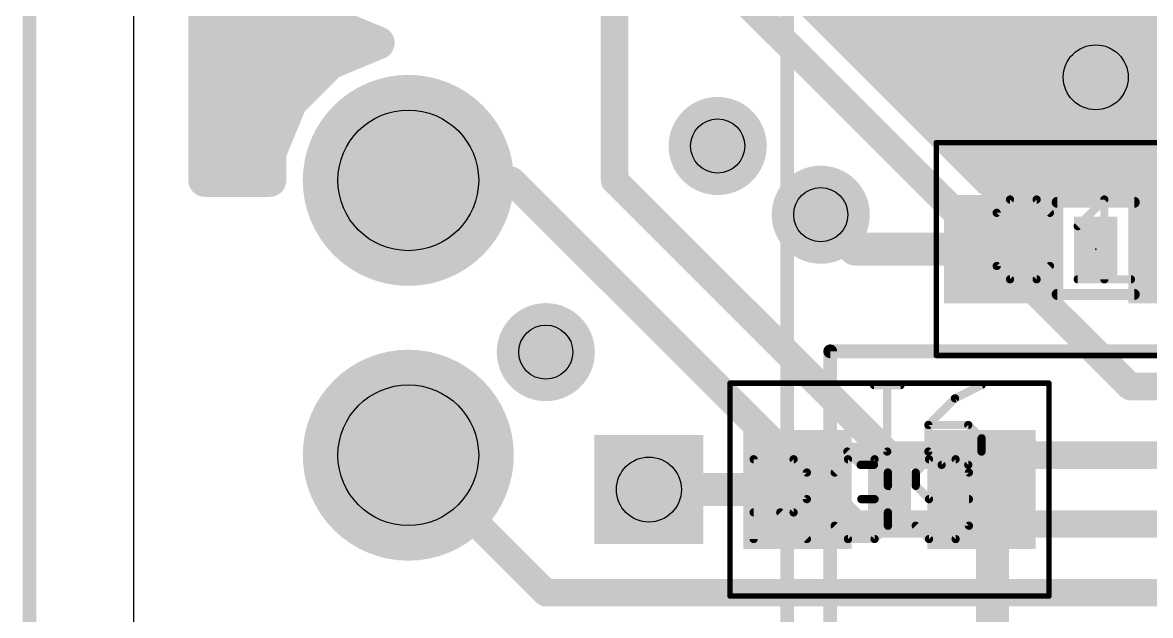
# Model space of a CAD drawing. Extents: x -1 to 68.6, y -1.7 to 63.5.
# Drawn here: x -1.02 to 9.4, y 10.58 to 16.06 of the extents above; entities that cross this region are included whole.
import ezdxf

# ---------------------------------------------------------------- set-up
doc = ezdxf.new("R2010")
doc.units = 0
for name, color, linetype in [('1', 22, 'CONTINUOUS'), ('16', 175, 'CONTINUOUS'), ('17', 82, 'CONTINUOUS'), ('18', 82, 'CONTINUOUS'), ('20', 7, 'CONTINUOUS'), ('21', 253, 'CONTINUOUS'), ('24', 7, 'CONTINUOUS'), ('25', 253, 'CONTINUOUS'), ('32', 253, 'CONTINUOUS'), ('36', 253, 'CONTINUOUS'), ('40', 175, 'CONTINUOUS'), ('44', 253, 'CONTINUOUS'), ('52', 253, 'CONTINUOUS')]:
    doc.layers.add(name, color=color, linetype=linetype)

# ---------------------------------------------------------------- blocks, each defined once
blk = doc.blocks.new('RECT')
blk.add_solid([(-0.5, -0.5), (0.5, -0.5), (-0.5, 0.5), (0.5, 0.5)])
blk = doc.blocks.new('ROUNDP')
at = {"const_width": 0.5}
blk.add_lwpolyline([(0, -0.25, 1), (0, 0.25, 1), (0, -0.25)], format="xyb", dxfattribs=at)
blk = doc.blocks.new('ROUNDV')
at = {"const_width": 0.5}
blk.add_lwpolyline([(0, -0.25, 1), (0, 0.25, 1), (0, -0.25)], format="xyb", dxfattribs=at)
blk = doc.blocks.new('SQUAREV')
blk.add_solid([(-0.5, -0.5), (0.5, -0.5), (-0.5, 0.5), (0.5, 0.5)])

msp = doc.modelspace()

# ---------------------------------------------------------------- linework, layer by layer
at = {"layer": '1'}
for points, const_width in [([(0.6604, 14.605), (0.6604, 23.8125)], 0.3048), ([(7.9132, 14.605), (5.5118, 17.0064)], 0.3048), ([(9.2075, 12.7), (5.08, 16.8275)], 0.254), ([(1.455, 16.42), (1.8151, 16.06)], 0.3048), ([(4.445, 14.605), (4.445, 16.51)], 0.254), ([(0.6604, 16.1544), (1.7207, 16.1544)], 0.3048), ([(6.3638, 16.1544), (20.9511, 16.1544)], 0.3048), ([(1.8151, 16.06), (2.2618, 15.875)], 0.3048), ([(0.6604, 15.8496), (2.2005, 15.8496)], 0.3048), ([(2.2618, 15.875), (1.8151, 15.69)], 0.3048), ([(6.6686, 15.8496), (21.0457, 15.8496)], 0.3048), ([(1.8151, 15.69), (1.455, 15.3299)], 0.3048), ([(0.6604, 15.5448), (1.6699, 15.5448)], 0.3048), ([(6.9734, 15.5448), (21.2598, 15.5448)], 0.3048), ([(1.455, 15.3299), (1.2602, 14.8596)], 0.3048), ([(0.6604, 15.24), (1.4178, 15.24)], 0.3048), ([(7.2782, 15.24), (20.955, 15.24)], 0.3048), ([(0.6604, 14.9352), (1.2915, 14.9352)], 0.3048), ([(1.2602, 14.8596), (1.2602, 14.605)], 0.3048), ([(7.583, 14.9352), (20.6502, 14.9352)], 0.3048), ([(0.6604, 14.6304), (1.2602, 14.6304)], 0.3048), ([(1.2602, 14.605), (0.6604, 14.605)], 0.3048), ([(3.4925, 14.605), (2.54, 14.605)], 0.254), ([(6.6675, 11.43), (3.4925, 14.605)], 0.254), ([(6.985, 12.065), (4.445, 14.605)], 0.254), ([(7.8878, 14.6304), (14.2186, 14.6304)], 0.3048), ([(14.168, 14.605), (7.9132, 14.605)], 0.3048), ([(14.9225, 12.7), (9.2075, 12.7)], 0.254), ([(3.81, 10.795), (2.54, 12.065)], 0.254), ([(14.605, 12.065), (6.985, 12.065)], 0.254), ([(14.2875, 11.43), (6.6675, 11.43)], 0.254), ([(13.97, 10.795), (3.81, 10.795)], 0.254)]:
    msp.add_lwpolyline(points, dxfattribs=dict(at, const_width=const_width))
for points, const_width in [([(0.6604, 16.2306, 1), (0.6604, 16.0782)], 0.1524), ([(1.7207, 16.0782, 1), (1.7207, 16.2306)], 0.1524), ([(6.3638, 16.2306, 1), (6.3638, 16.0782)], 0.1524), ([(1.8442, 16.1304, 1), (1.7859, 15.9896)], 0.1524), ([(1.7612, 16.0062, 1), (1.8689, 16.1139)], 0.1524), ([(0.6604, 15.9258, 1), (0.6604, 15.7734)], 0.1524), ([(2.2005, 15.7734, 1), (2.2005, 15.9258)], 0.1524), ([(2.2909, 15.8046, 1), (2.2326, 15.9454)], 0.1524), ([(2.2326, 15.8046, 1), (2.2909, 15.9454)], 0.1524), ([(6.6686, 15.9258, 1), (6.6686, 15.7734)], 0.1524), ([(1.8689, 15.6361, 1), (1.7612, 15.7438)], 0.1524), ([(1.7859, 15.7604, 1), (1.8442, 15.6196)], 0.1524), ([(0.6604, 15.621, 1), (0.6604, 15.4686)], 0.1524), ([(1.6699, 15.4686, 1), (1.6699, 15.621)], 0.1524), ([(6.9734, 15.621, 1), (6.9734, 15.4686)], 0.1524), ([(1.4012, 15.3838, 1), (1.5089, 15.2761)], 0.1524), ([(1.5254, 15.3008, 1), (1.3846, 15.3591)], 0.1524), ([(0.6604, 15.3162, 1), (0.6604, 15.1638)], 0.1524), ([(1.4178, 15.1638, 1), (1.4178, 15.3162)], 0.1524), ([(7.2782, 15.3162, 1), (7.2782, 15.1638)], 0.1524), ([(0.6604, 15.0114, 1), (0.6604, 14.859)], 0.1524), ([(1.3364, 14.8596, 1), (1.184, 14.8596)], 0.1524), ([(1.2915, 14.859, 1), (1.2915, 15.0114)], 0.1524), ([(7.583, 15.0114, 1), (7.583, 14.859)], 0.1524), ([(1.1898, 14.8887, 1), (1.3306, 14.8304)], 0.1524), ([(0.6604, 14.7066, 1), (0.6604, 14.5542)], 0.1524), ([(0.6604, 14.6812, 1), (0.6604, 14.5288)], 0.1524), ([(1.2602, 14.5542, 1), (1.2602, 14.7066)], 0.1524), ([(1.2602, 14.5288, 1), (1.2602, 14.6812)], 0.1524), ([(2.54, 14.6685, 1), (2.54, 14.5415)], 0.127), ([(3.5374, 14.6499, 1), (3.4476, 14.5601)], 0.127), ([(3.4925, 14.5415, 1), (3.4925, 14.6685)], 0.127), ([(4.4899, 14.6499, 1), (4.4001, 14.5601)], 0.127), ([(7.8878, 14.7066, 1), (7.8878, 14.5542)], 0.1524), ([(7.9132, 14.6812, 1), (7.9132, 14.5288)], 0.1524), ([(7.8593, 14.5511, 1), (7.967, 14.6589)], 0.1524), ([(0.5842, 14.605, 1), (0.7366, 14.605)], 0.1524), ([(1.184, 14.605, 1), (1.3364, 14.605)], 0.1524), ([(4.3815, 14.605, 1), (4.5085, 14.605)], 0.127), ([(9.2075, 12.7635, 1), (9.2075, 12.6365)], 0.127), ([(9.1626, 12.6551, 1), (9.2524, 12.7449)], 0.127), ([(2.5849, 12.1099, 1), (2.4951, 12.0201)], 0.127), ([(6.985, 12.1285, 1), (6.985, 12.0015)], 0.127), ([(6.9401, 12.0201, 1), (7.0299, 12.1099)], 0.127), ([(6.6675, 11.4935, 1), (6.6675, 11.3665)], 0.127), ([(6.6226, 11.3851, 1), (6.7124, 11.4749)], 0.127), ([(3.81, 10.8585, 1), (3.81, 10.7315)], 0.127), ([(3.7651, 10.7501, 1), (3.8549, 10.8399)], 0.127)]:
    msp.add_lwpolyline(points, format="xyb", dxfattribs=dict(at, const_width=const_width))
at = {"layer": '16', "const_width": 0.3048}
for points in [[(6.35, 14.2875), (6.6675, 13.97)], [(6.6675, 13.97), (8.04, 13.97)], [(4.7625, 11.7475), (6.135, 11.7475)], [(7.835, 11.7475), (7.9375, 11.645)], [(7.9375, 11.645), (7.9375, 9.525)]]:
    msp.add_lwpolyline(points, dxfattribs=at)
at = {"layer": '16', "const_width": 0.1524}
for points in [[(6.4039, 14.3414, 1), (6.2961, 14.2336)], [(6.6675, 14.0462, 1), (6.6675, 13.8938)], [(6.6136, 13.9161, 1), (6.7214, 14.0239)], [(8.04, 13.8938, 1), (8.04, 14.0462)], [(4.7625, 11.8237, 1), (4.7625, 11.6713)], [(6.135, 11.6713, 1), (6.135, 11.8237)], [(7.8889, 11.8014, 1), (7.7811, 11.6936)], [(8.0137, 11.645, 1), (7.8613, 11.645)], [(7.8836, 11.5911, 1), (7.9914, 11.6989)]]:
    msp.add_lwpolyline(points, format="xyb", dxfattribs=at)
at = {"layer": '20'}
msp.add_line((0, 63.5), (0, 0), dxfattribs=at)
at = {"layer": '21', "const_width": 0.127}
for points in [[(-0.96, 7.645), (-0.96, 23.725)], [(6.04, 23.725), (6.04, 7.645)], [(6.4375, 13.025), (12.3575, 13.025)], [(6.4375, 6.025), (6.4375, 13.025)]]:
    msp.add_lwpolyline(points, dxfattribs=at)
at = {"layer": '21', "const_width": 0.0635}
for points in [[(6.4375, 13.0568, 1), (6.4375, 12.9932)], [(6.4692, 13.025, 1), (6.4058, 13.025)]]:
    msp.add_lwpolyline(points, format="xyb", dxfattribs=at)
at = {"layer": '24'}
for p in [(8.89, 13.97), (6.985, 11.7475)]:
    msp.add_point(p, dxfattribs=at)
at = {"layer": '25', "const_width": 0.0762}
for points in [[(8.0985, 14.4278), (7.9756, 14.305)], [(8.3442, 14.4278), (8.0985, 14.4278)], [(8.4671, 14.305), (8.3442, 14.4278)], [(8.724, 14.1821), (8.9698, 14.4278)], [(8.9698, 14.4278), (8.9698, 13.6906)], [(7.9756, 14.305), (7.9756, 13.8135)], [(7.9756, 13.8135), (8.0985, 13.6906)], [(8.3442, 13.6906), (8.4671, 13.8135)], [(8.0985, 13.6906), (8.3442, 13.6906)], [(8.724, 13.6906), (9.2155, 13.6906)], [(6.8413, 12.7128), (7.0871, 12.7128)], [(6.9642, 12.0985), (6.9642, 12.7128)], [(7.8355, 12.7128), (7.5898, 12.59)], [(7.5898, 12.59), (7.344, 12.3442)], [(7.344, 12.3442), (7.344, 12.0985)], [(7.7126, 12.3442), (7.344, 12.3442)], [(7.8355, 12.2213), (7.7126, 12.3442)], [(7.8355, 12.0985), (7.8355, 12.2213)], [(6.5956, 12.0985), (6.7185, 11.9756)], [(6.8413, 11.9756), (6.9642, 12.0985)], [(7.344, 12.0985), (7.4669, 11.9756)], [(7.7126, 11.9756), (7.8355, 12.0985)], [(5.7304, 11.2903), (5.7304, 12.0275)], [(5.7304, 12.0275), (6.099, 12.0275)], [(6.099, 12.0275), (6.2218, 11.9047)], [(6.4788, 11.9047), (6.6016, 12.0275)], [(6.6016, 12.0275), (6.8474, 12.0275)], [(6.7185, 11.9756), (6.8413, 11.9756)], [(6.8474, 12.0275), (6.9703, 11.9047)], [(7.3501, 12.0275), (7.2272, 11.9047)], [(7.5958, 12.0275), (7.3501, 12.0275)], [(7.4669, 11.9756), (7.7126, 11.9756)], [(7.7187, 11.9047), (7.5958, 12.0275)], [(6.2218, 11.9047), (6.2218, 11.6589)], [(6.9703, 11.9047), (6.9703, 11.7818)], [(7.2272, 11.9047), (7.2272, 11.7818)], [(7.7187, 11.4132), (7.7187, 11.9047)], [(6.9703, 11.7818), (6.8474, 11.6589)], [(7.2272, 11.7818), (7.3501, 11.6589)], [(6.2218, 11.6589), (6.099, 11.536)], [(6.8474, 11.6589), (6.7245, 11.6589)], [(6.8474, 11.6589), (6.9703, 11.536)], [(7.3501, 11.6589), (7.7187, 11.6589)], [(6.099, 11.536), (5.7304, 11.536)], [(5.9761, 11.536), (6.2218, 11.2903)], [(6.9703, 11.536), (6.9703, 11.4132)], [(6.6016, 11.2903), (6.4788, 11.4132)], [(6.9703, 11.4132), (6.8474, 11.2903)], [(7.2272, 11.4132), (7.3501, 11.2903)], [(7.5958, 11.2903), (7.7187, 11.4132)], [(6.8474, 11.2903), (6.6016, 11.2903)], [(7.3501, 11.2903), (7.5958, 11.2903)]]:
    msp.add_lwpolyline(points, dxfattribs=at)
at = {"layer": '25', "const_width": 0.0381}
for points in [[(8.0985, 14.4469, 1), (8.0985, 14.4088)], [(8.1119, 14.4144, 1), (8.085, 14.4413)], [(8.3577, 14.4413, 1), (8.3307, 14.4144)], [(8.3442, 14.4088, 1), (8.3442, 14.4469)], [(8.9888, 14.4278, 1), (8.9507, 14.4278)], [(8.9832, 14.4144, 1), (8.9563, 14.4413)], [(7.9947, 14.305, 1), (7.9566, 14.305)], [(7.9621, 14.3184, 1), (7.9891, 14.2915)], [(8.4536, 14.2915, 1), (8.4806, 14.3184)], [(8.7105, 14.1956, 1), (8.7375, 14.1686)], [(7.9891, 13.8269, 1), (7.9621, 13.8)], [(7.9566, 13.8135, 1), (7.9947, 13.8135)], [(8.4806, 13.8, 1), (8.4536, 13.8269)], [(8.0985, 13.7096, 1), (8.0985, 13.6715)], [(8.085, 13.6771, 1), (8.1119, 13.7041)], [(8.3307, 13.7041, 1), (8.3577, 13.6771)], [(8.3442, 13.6715, 1), (8.3442, 13.7096)], [(8.724, 13.7096, 1), (8.724, 13.6715)], [(8.9507, 13.6906, 1), (8.9888, 13.6906)], [(9.2155, 13.6715, 1), (9.2155, 13.7096)], [(6.8413, 12.7319, 1), (6.8413, 12.6938)], [(6.9833, 12.7128, 1), (6.9452, 12.7128)], [(7.0871, 12.6938, 1), (7.0871, 12.7319)], [(7.844, 12.6958, 1), (7.827, 12.7299)], [(7.5812, 12.607, 1), (7.5983, 12.5729)], [(7.6032, 12.5765, 1), (7.5763, 12.6034)], [(7.344, 12.3633, 1), (7.344, 12.3252)], [(7.3305, 12.3577, 1), (7.3575, 12.3307)], [(7.3631, 12.3442, 1), (7.325, 12.3442)], [(7.7261, 12.3577, 1), (7.6992, 12.3307)], [(7.7126, 12.3252, 1), (7.7126, 12.3633)], [(7.8546, 12.2213, 1), (7.8165, 12.2213)], [(7.822, 12.2079, 1), (7.849, 12.2348)], [(6.6091, 12.1119, 1), (6.5821, 12.085)], [(6.9452, 12.0985, 1), (6.9833, 12.0985)], [(6.9777, 12.085, 1), (6.9507, 12.1119)], [(7.3575, 12.1119, 1), (7.3305, 12.085)], [(7.325, 12.0985, 1), (7.3631, 12.0985)], [(7.8165, 12.0985, 1), (7.8546, 12.0985)], [(7.849, 12.085, 1), (7.822, 12.1119)], [(5.7494, 12.0275, 1), (5.7113, 12.0275)], [(5.7304, 12.0466, 1), (5.7304, 12.0085)], [(6.1124, 12.041, 1), (6.0855, 12.0141)], [(6.099, 12.0085, 1), (6.099, 12.0466)], [(6.6016, 12.0466, 1), (6.6016, 12.0085)], [(6.6151, 12.0141, 1), (6.5882, 12.041)], [(6.7185, 11.9947, 1), (6.7185, 11.9566)], [(6.705, 11.9621, 1), (6.7319, 11.9891)], [(6.8279, 11.9891, 1), (6.8548, 11.9621)], [(6.8609, 12.041, 1), (6.8339, 12.0141)], [(6.8413, 11.9566, 1), (6.8413, 11.9947)], [(6.8474, 12.0085, 1), (6.8474, 12.0466)], [(7.3501, 12.0466, 1), (7.3501, 12.0085)], [(7.3635, 12.0141, 1), (7.3366, 12.041)], [(7.4669, 11.9947, 1), (7.4669, 11.9566)], [(7.4534, 11.9621, 1), (7.4804, 11.9891)], [(7.6093, 12.041, 1), (7.5823, 12.0141)], [(7.5958, 12.0085, 1), (7.5958, 12.0466)], [(7.6992, 11.9891, 1), (7.7261, 11.9621)], [(7.7126, 11.9566, 1), (7.7126, 11.9947)], [(6.2409, 11.9047, 1), (6.2028, 11.9047)], [(6.2084, 11.8912, 1), (6.2353, 11.9181)], [(6.4653, 11.9181, 1), (6.4922, 11.8912)], [(6.9893, 11.9047, 1), (6.9512, 11.9047)], [(6.9568, 11.8912, 1), (6.9837, 11.9181)], [(7.2462, 11.9047, 1), (7.2081, 11.9047)], [(7.2137, 11.9181, 1), (7.2407, 11.8912)], [(7.7377, 11.9047, 1), (7.6996, 11.9047)], [(7.7052, 11.8912, 1), (7.7321, 11.9181)], [(6.9512, 11.7818, 1), (6.9893, 11.7818)], [(6.9837, 11.7683, 1), (6.9568, 11.7953)], [(7.2081, 11.7818, 1), (7.2462, 11.7818)], [(7.2407, 11.7953, 1), (7.2137, 11.7683)], [(6.2028, 11.6589, 1), (6.2409, 11.6589)], [(6.2353, 11.6454, 1), (6.2084, 11.6724)], [(6.7245, 11.678, 1), (6.7245, 11.6399)], [(6.8609, 11.6724, 1), (6.8339, 11.6454)], [(6.8339, 11.6724, 1), (6.8609, 11.6454)], [(6.8474, 11.6399, 1), (6.8474, 11.678)], [(7.3501, 11.678, 1), (7.3501, 11.6399)], [(7.3366, 11.6454, 1), (7.3635, 11.6724)], [(7.7187, 11.6399, 1), (7.7187, 11.678)], [(5.7304, 11.5551, 1), (5.7304, 11.517)], [(5.9896, 11.5495, 1), (5.9626, 11.5226)], [(6.0855, 11.5495, 1), (6.1124, 11.5226)], [(6.099, 11.517, 1), (6.099, 11.5551)], [(6.9893, 11.536, 1), (6.9512, 11.536)], [(6.9568, 11.5226, 1), (6.9837, 11.5495)], [(6.4922, 11.4266, 1), (6.4653, 11.3997)], [(6.9512, 11.4132, 1), (6.9893, 11.4132)], [(6.9837, 11.3997, 1), (6.9568, 11.4266)], [(7.2407, 11.4266, 1), (7.2137, 11.3997)], [(7.6996, 11.4132, 1), (7.7377, 11.4132)], [(7.7321, 11.3997, 1), (7.7052, 11.4266)], [(5.7113, 11.2903, 1), (5.7494, 11.2903)], [(6.2084, 11.2768, 1), (6.2353, 11.3038)], [(6.6016, 11.3094, 1), (6.6016, 11.2713)], [(6.5882, 11.2768, 1), (6.6151, 11.3038)], [(6.8339, 11.3038, 1), (6.8609, 11.2768)], [(6.8474, 11.2713, 1), (6.8474, 11.3094)], [(7.3501, 11.3094, 1), (7.3501, 11.2713)], [(7.3366, 11.2768, 1), (7.3635, 11.3038)], [(7.5823, 11.3038, 1), (7.6093, 11.2768)], [(7.5958, 11.2713, 1), (7.5958, 11.3094)]]:
    msp.add_lwpolyline(points, format="xyb", dxfattribs=at)
at = {"layer": '40', "const_width": 0.0508}
for points in [[(10.363, 14.953), (7.417, 14.953)], [(7.417, 14.953), (7.417, 12.987)], [(7.417, 12.987), (10.363, 12.987)], [(8.458, 12.7305), (5.512, 12.7305)], [(5.512, 12.7305), (5.512, 10.7645)], [(8.458, 10.7645), (8.458, 12.7305)], [(5.512, 10.7645), (8.458, 10.7645)]]:
    msp.add_lwpolyline(points, dxfattribs=at)
at = {"layer": '40', "const_width": 0.0254}
for points in [[(7.417, 14.9657, 1), (7.417, 14.9403)], [(7.4297, 14.953, 1), (7.4043, 14.953)], [(7.417, 12.9997, 1), (7.417, 12.9743)], [(7.4043, 12.987, 1), (7.4297, 12.987)], [(5.512, 12.7432, 1), (5.512, 12.7178)], [(5.5247, 12.7305, 1), (5.4993, 12.7305)], [(8.4707, 12.7305, 1), (8.4453, 12.7305)], [(8.458, 12.7178, 1), (8.458, 12.7432)], [(5.512, 10.7772, 1), (5.512, 10.7518)], [(5.4993, 10.7645, 1), (5.5247, 10.7645)], [(8.4453, 10.7645, 1), (8.4707, 10.7645)], [(8.458, 10.7518, 1), (8.458, 10.7772)]]:
    msp.add_lwpolyline(points, format="xyb", dxfattribs=at)
at = {"layer": '44'}
for centre, radius in [((8.89, 15.5575), 0.3), ((2.54, 14.605), 0.65), ((5.3975, 14.9225), 0.25), ((6.35, 14.2875), 0.25), ((3.81, 13.0175), 0.25), ((2.54, 12.065), 0.65), ((4.7625, 11.7475), 0.3)]:
    msp.add_circle(centre, radius, dxfattribs=at)
at = {"layer": '52'}
for points, const_width in [([(9.246, 14.402), (8.534, 14.402)], 0.1016), ([(9.246, 13.551), (8.534, 13.551)], 0.1016), ([(6.553, 12.1035), (7.417, 12.1035)], 0.1524), ([(7.417, 11.3915), (6.553, 11.3915)], 0.1524)]:
    msp.add_lwpolyline(points, dxfattribs=dict(at, const_width=const_width))
for points, const_width in [([(8.534, 14.4274, 1), (8.534, 14.3766)], 0.0508), ([(9.246, 14.3766, 1), (9.246, 14.4274)], 0.0508), ([(8.534, 13.5764, 1), (8.534, 13.5256)], 0.0508), ([(9.246, 13.5256, 1), (9.246, 13.5764)], 0.0508), ([(6.553, 12.1416, 1), (6.553, 12.0654)], 0.0762), ([(7.417, 12.0654, 1), (7.417, 12.1416)], 0.0762), ([(6.553, 11.4296, 1), (6.553, 11.3534)], 0.0762), ([(7.417, 11.3534, 1), (7.417, 11.4296)], 0.0762)]:
    msp.add_lwpolyline(points, format="xyb", dxfattribs=dict(at, const_width=const_width))

# ---------------------------------------------------------------- block references
at = {"layer": '16', "xscale": 1.1, "rotation": 180}
for p in [(8.04, 13.97), (9.74, 13.97)]:
    msp.add_blockref('RECT', p, dxfattribs=at)
at = {"layer": '16', "yscale": 1.1, "rotation": 180}
for p in [(6.135, 11.7475), (7.835, 11.7475)]:
    msp.add_blockref('RECT', p, dxfattribs=at)
at = {"layer": '17', "xscale": 1.95, "yscale": 1.95}
for p in [(2.54, 14.605), (2.54, 14.605), (2.54, 12.065), (2.54, 12.065)]:
    msp.add_blockref('ROUNDP', p, dxfattribs=at)
at = {"layer": '18'}
for name, p, xscale, yscale in [('SQUAREV', (7.62, 16.51), 1.0064, 1.0064), ('SQUAREV', (7.62, 16.51), 1.0064, 1.0064), ('SQUAREV', (8.89, 15.5575), 1.0064, 1.0064), ('SQUAREV', (8.89, 15.5575), 1.0064, 1.0064), ('ROUNDV', (5.3975, 14.9225), 0.9064, 0.9064), ('ROUNDV', (5.3975, 14.9225), 0.9064, 0.9064), ('ROUNDV', (6.35, 14.2875), 0.9064, 0.9064), ('ROUNDV', (6.35, 14.2875), 0.9064, 0.9064), ('ROUNDV', (3.81, 13.0175), 0.9064, 0.9064), ('ROUNDV', (3.81, 13.0175), 0.9064, 0.9064), ('SQUAREV', (4.7625, 11.7475), 1.0064, 1.0064), ('SQUAREV', (4.7625, 11.7475), 1.0064, 1.0064)]:
    msp.add_blockref(name, p, dxfattribs=dict(at, xscale=xscale, yscale=yscale))
at = {"layer": '32', "xscale": 1.1, "rotation": 180}
for p in [(8.04, 13.97), (9.74, 13.97)]:
    msp.add_blockref('RECT', p, dxfattribs=at)
at = {"layer": '32', "yscale": 1.1, "rotation": 180}
for p in [(6.135, 11.7475), (7.835, 11.7475)]:
    msp.add_blockref('RECT', p, dxfattribs=at)
at = {"layer": '36', "xscale": 0.3998, "rotation": 180}
for p, yscale in [((8.89, 13.97), 0.6), ((6.985, 11.7475), 0.8002)]:
    msp.add_blockref('RECT', p, dxfattribs=dict(at, yscale=yscale))
at = {"layer": '52', "rotation": 180}
for p, xscale, yscale in [((8.3098, 13.9751), 0.5001, 0.95), ((9.4782, 13.9751), 0.5001, 0.95), ((6.35, 11.7475), 0.4064, 0.8636), ((7.62, 11.7475), 0.4064, 0.8636)]:
    msp.add_blockref('RECT', p, dxfattribs=dict(at, xscale=xscale, yscale=yscale))

doc.saveas('drawing.dxf')
